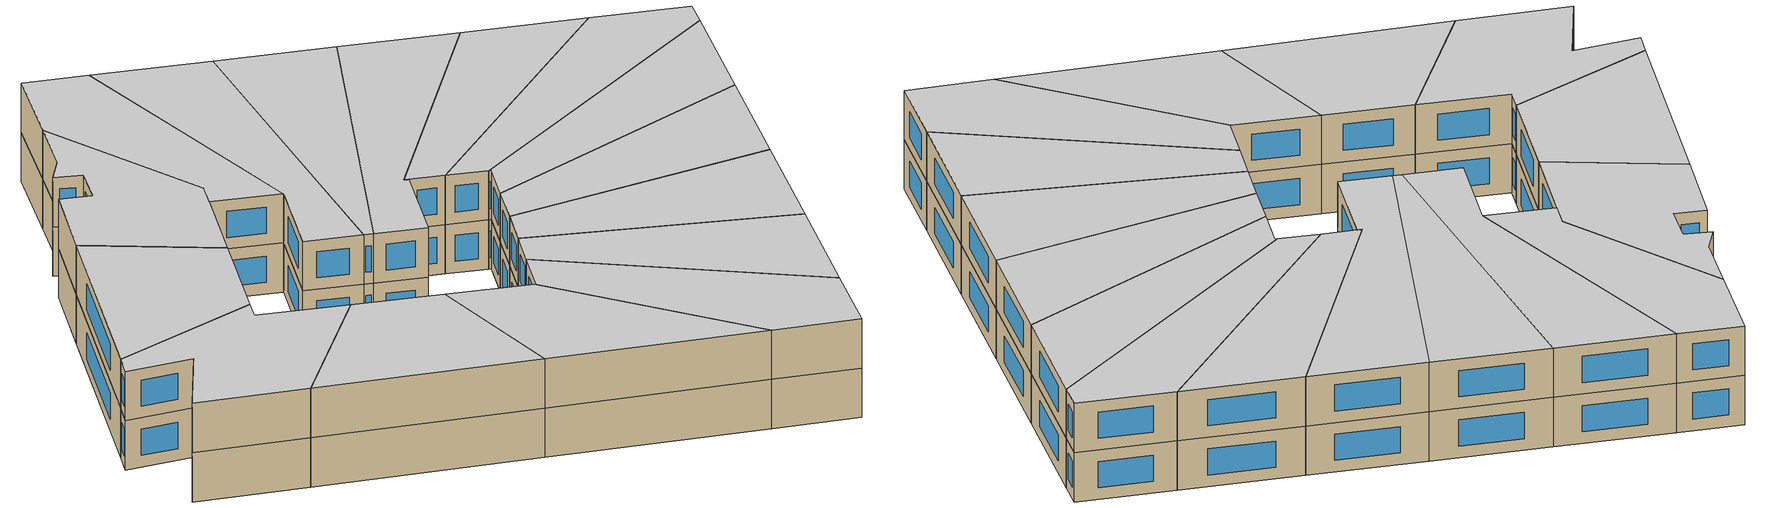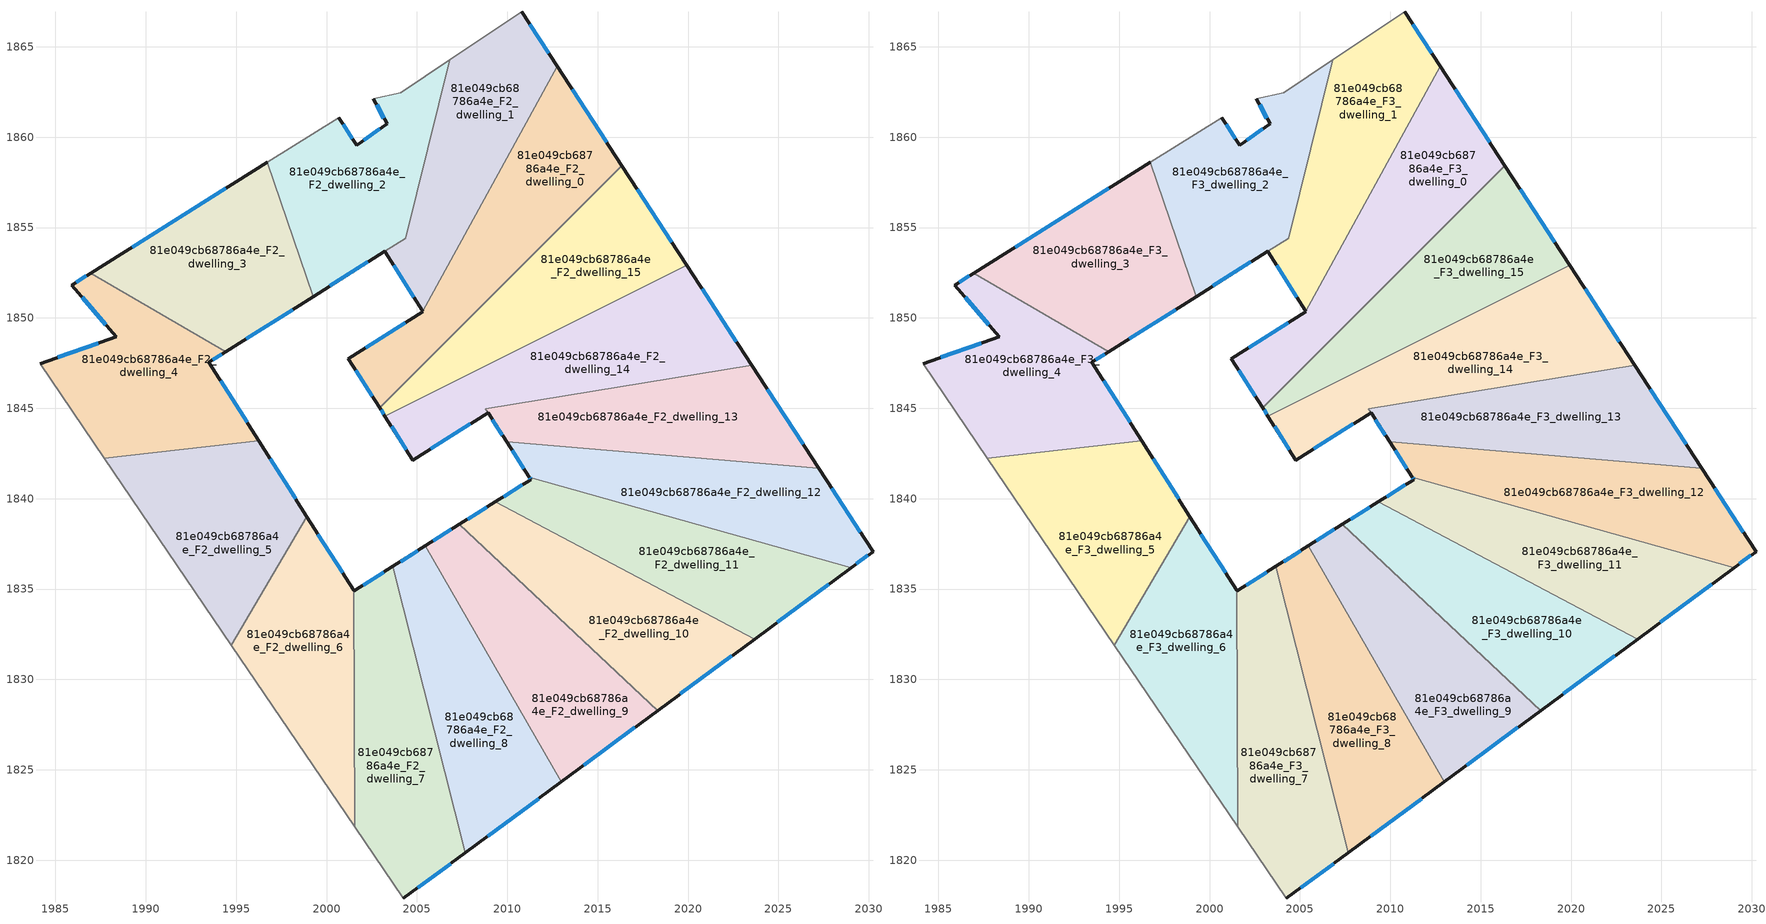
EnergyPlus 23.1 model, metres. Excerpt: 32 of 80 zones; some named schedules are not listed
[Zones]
81e049cb68786a4e_F2_dwelling_0
 floor to 81e049cb68786a4e_F1_dwelling_0 (EU_floor_Construction): 2012.76,1863.93 2016.34,1858.42 2002.95,1845.02 2001.21,1847.75 2005.32,1850.34 2005.33,1850.36 z6
 wall outside (EU_wall_Construction): 2016.34,1858.42 2012.76,1863.93 / 2005.33,1850.35 2005.32,1850.34 2001.21,1847.75 2002.95,1845.02 z6:9
 wall to 81e049cb68786a4e_F2_dwelling_1 (EU_wall_Construction): 2012.76,1863.93 2005.33,1850.36 z6:9
 wall to 81e049cb68786a4e_F2_dwelling_15 (EU_wall_Construction): 2002.95,1845.02 2016.34,1858.42 z6:9
 window (EU_Window_Construction): 2015.5,1859.71 2013.6,1862.64 / 2001.62,1847.11 2002.54,1845.66 / 2004.35,1849.73 2002.18,1848.36 z6.7:8.3
81e049cb68786a4e_F2_dwelling_1
 floor to 81e049cb68786a4e_F1_dwelling_1 (EU_floor_Construction): 2010.79,1866.95 2012.76,1863.93 2005.33,1850.36 2003.22,1853.68 2004.38,1854.42 2006.82,1864.27 z6
 wall outside (EU_wall_Construction): 2012.76,1863.93 2010.79,1866.95 / 2003.22,1853.68 2005.33,1850.36 z6:9
 wall adiabatic (EU_wall_Construction): 2010.79,1866.95 2006.82,1864.27 z6:9
 wall to 81e049cb68786a4e_F2_dwelling_2 (EU_wall_Construction): 2006.82,1864.27 2004.38,1854.42 2003.22,1853.68 z6:9
 window (EU_Window_Construction): 2012.29,1864.64 2011.25,1866.24 / 2003.71,1852.9 2004.83,1851.14 z6.7:8.3
81e049cb68786a4e_F2_dwelling_10
 floor to 81e049cb68786a4e_F1_dwelling_10 (EU_floor_Construction): 2023.69,1832.23 2018.32,1828.27 2007.35,1838.58 2009.34,1839.83 z6
 wall outside (EU_wall_Construction): 2009.34,1839.83 2007.35,1838.58 / 2018.32,1828.27 2023.69,1832.23 z6:9
 wall to 81e049cb68786a4e_F2_dwelling_11 (EU_wall_Construction): 2023.69,1832.23 2009.34,1839.83 z6:9
 wall to 81e049cb68786a4e_F2_dwelling_9 (EU_wall_Construction): 2007.35,1838.58 2018.32,1828.27 z6:9
 window (EU_Window_Construction): 2008.87,1839.53 2007.82,1838.87 / 2019.58,1829.2 2022.42,1831.3 z6.7:8.3
81e049cb68786a4e_F2_dwelling_11
 floor to 81e049cb68786a4e_F1_dwelling_11 (EU_floor_Construction): 2029.04,1836.18 2023.69,1832.23 2009.34,1839.83 2011.29,1841.06 2011.21,1841.18 z6
 wall outside (EU_wall_Construction): 2011.21,1841.18 2011.29,1841.06 2009.34,1839.83 / 2023.69,1832.23 2029.04,1836.18 z6:9
 wall to 81e049cb68786a4e_F2_dwelling_12 (EU_wall_Construction): 2029.04,1836.18 2011.21,1841.18 z6:9
 window (EU_Window_Construction): 2010.83,1840.77 2009.79,1840.12 / 2011.23,1841.15 2011.27,1841.09 / 2024.94,1833.16 2027.78,1835.25 z6.7:8.3
81e049cb68786a4e_F2_dwelling_12
 floor to 81e049cb68786a4e_F1_dwelling_12 (EU_floor_Construction): 2027.23,1841.67 2030.23,1837.07 2029.04,1836.18 2011.21,1841.18 2009.97,1843.14 z6
 wall outside (EU_wall_Construction): 2009.97,1843.14 2011.21,1841.18 / 2029.04,1836.18 2030.23,1837.07 2027.23,1841.67 z6:9
 wall to 81e049cb68786a4e_F2_dwelling_13 (EU_wall_Construction): 2027.23,1841.67 2009.97,1843.14 z6:9
 window (EU_Window_Construction): 2010.26,1842.68 2010.92,1841.64 / 2029.53,1838.15 2027.94,1840.59 / 2029.32,1836.39 2029.95,1836.86 z6.7:8.3
81e049cb68786a4e_F2_dwelling_13
 floor to 81e049cb68786a4e_F1_dwelling_13 (EU_floor_Construction): 2023.52,1847.39 2027.23,1841.67 2009.97,1843.14 2008.79,1844.98 z6
 wall outside (EU_wall_Construction): 2027.23,1841.67 2023.52,1847.39 / 2008.94,1844.75 2009.97,1843.14 z6:9
 wall to 81e049cb68786a4e_F2_dwelling_14 (EU_wall_Construction): 2008.79,1844.98 2008.94,1844.75 / 2023.52,1847.39 2008.8,1844.98 z6:9
 window (EU_Window_Construction): 2026.36,1843.01 2024.39,1846.04 / 2009.18,1844.37 2009.73,1843.52 z6.7:8.3
81e049cb68786a4e_F2_dwelling_14
 floor to 81e049cb68786a4e_F1_dwelling_14 (EU_floor_Construction): 2019.93,1852.9 2023.52,1847.39 2008.79,1844.98 2008.94,1844.75 2004.78,1842.13 2003.23,1844.57 z6
 wall outside (EU_wall_Construction): 2023.52,1847.39 2019.93,1852.9 / 2003.23,1844.57 2004.78,1842.13 2008.94,1844.75 z6:9
 wall to 81e049cb68786a4e_F2_dwelling_15 (EU_wall_Construction): 2019.93,1852.9 2003.23,1844.57 z6:9
 window (EU_Window_Construction): 2022.67,1848.68 2020.77,1851.61 / 2005.76,1842.75 2007.96,1844.14 / 2003.6,1844 2004.42,1842.71 z6.7:8.3
81e049cb68786a4e_F2_dwelling_15
 floor to 81e049cb68786a4e_F1_dwelling_15 (EU_floor_Construction): 2016.34,1858.42 2019.93,1852.9 2003.23,1844.57 2002.95,1845.02 z6
 wall outside (EU_wall_Construction): 2002.95,1845.02 2003.23,1844.57 / 2019.93,1852.9 2016.34,1858.42 z6:9
 window (EU_Window_Construction): 2003.01,1844.91 2003.17,1844.67 / 2019.09,1854.2 2017.18,1857.12 z6.7:8.3
81e049cb68786a4e_F2_dwelling_2
 floor to 81e049cb68786a4e_F1_dwelling_2 (EU_floor_Construction): 2006.82,1864.27 2004.38,1854.42 1999.26,1851.18 1996.72,1858.6 2000.69,1861.08 2001.66,1859.56 2003.35,1860.73 2002.59,1862.11 2004.12,1862.44 z6
 wall outside (EU_wall_Construction): 2002.59,1862.11 2003.35,1860.73 2001.66,1859.56 2000.69,1861.08 / 1999.26,1851.18 2003.22,1853.68 z6:9
 wall to 81e049cb68786a4e_F2_dwelling_3 (EU_wall_Construction): 1996.72,1858.6 1999.26,1851.18 z6:9
 wall adiabatic (EU_wall_Construction): 2000.69,1861.08 1996.72,1858.6 / 2006.82,1864.27 2004.12,1862.44 2002.59,1862.11 z6:9
 window (EU_Window_Construction): 2001.43,1859.92 2000.91,1860.72 / 2002.95,1860.45 2002.06,1859.83 / 2002.77,1861.79 2003.17,1861.05 / 2000.19,1851.77 2002.29,1853.09 z6.7:8.3
81e049cb68786a4e_F2_dwelling_3
 floor to 81e049cb68786a4e_F1_dwelling_3 (EU_floor_Construction): 1996.72,1858.6 1999.26,1851.18 1994.42,1848.12 1986.96,1852.48 z6
 wall outside (EU_wall_Construction): 1994.42,1848.12 1999.26,1851.18 / 1996.72,1858.6 1986.96,1852.48 z6:9
 wall to 81e049cb68786a4e_F2_dwelling_4 (EU_wall_Construction): 1986.96,1852.48 1994.42,1848.12 z6:9
 window (EU_Window_Construction): 1995.55,1848.84 1998.12,1850.46 / 1994.43,1857.16 1989.25,1853.92 z6.7:8.3
81e049cb68786a4e_F2_dwelling_4
 floor to 81e049cb68786a4e_F1_dwelling_4 (EU_floor_Construction): 1994.42,1848.12 1993.49,1847.54 1996.25,1843.2 1987.71,1842.22 1984.15,1847.46 1988.35,1848.96 1985.9,1851.82 1986.96,1852.48 z6
 wall outside (EU_wall_Construction): 1996.25,1843.2 1993.49,1847.54 1994.42,1848.12 / 1986.96,1852.48 1985.9,1851.82 1988.35,1848.96 1984.15,1847.46 z6:9
 wall to 81e049cb68786a4e_F2_dwelling_5 (EU_wall_Construction): 1987.71,1842.22 1996.25,1843.2 z6:9
 wall adiabatic (EU_wall_Construction): 1984.15,1847.46 1987.71,1842.22 z6:9
 window (EU_Window_Construction): 1993.71,1847.68 1994.2,1847.99 / 1995.6,1844.22 1994.14,1846.52 / 1987.36,1848.6 1985.13,1847.81 / 1986.47,1851.15 1987.78,1849.63 / 1986.71,1852.33 1986.15,1851.97 z6.7:8.3
81e049cb68786a4e_F2_dwelling_5
 floor to 81e049cb68786a4e_F1_dwelling_5 (EU_floor_Construction): 1996.25,1843.2 1998.92,1839 1994.74,1831.88 1987.71,1842.22 z6
 wall outside (EU_wall_Construction): 1998.92,1839 1996.25,1843.2 z6:9
 wall to 81e049cb68786a4e_F2_dwelling_6 (EU_wall_Construction): 1994.74,1831.88 1998.92,1839 z6:9
 wall adiabatic (EU_wall_Construction): 1987.71,1842.22 1994.74,1831.88 z6:9
 window (EU_Window_Construction): 1998.29,1839.98 1996.87,1842.21 z6.7:8.3
81e049cb68786a4e_F2_dwelling_6
 floor to 81e049cb68786a4e_F1_dwelling_6 (EU_floor_Construction): 1998.92,1839 2001.5,1834.94 2001.55,1821.86 1994.74,1831.88 z6
 wall outside (EU_wall_Construction): 2001.5,1834.94 1998.92,1839 z6:9
 wall to 81e049cb68786a4e_F2_dwelling_7 (EU_wall_Construction): 2001.55,1821.86 2001.5,1834.94 z6:9
 wall adiabatic (EU_wall_Construction): 1994.74,1831.88 2001.55,1821.86 z6:9
 window (EU_Window_Construction): 2000.89,1835.89 1999.52,1838.04 z6.7:8.3
81e049cb68786a4e_F2_dwelling_7
 floor to 81e049cb68786a4e_F1_dwelling_7 (EU_floor_Construction): 2003.67,1836.25 2007.66,1820.4 2004.25,1817.88 2001.55,1821.86 2001.5,1834.94 2001.52,1834.9 z6
 wall outside (EU_wall_Construction): 2003.67,1836.25 2001.52,1834.9 2001.5,1834.94 / 2004.25,1817.88 2007.66,1820.4 z6:9
 wall to 81e049cb68786a4e_F2_dwelling_8 (EU_wall_Construction): 2007.66,1820.4 2003.67,1836.25 z6:9
 wall adiabatic (EU_wall_Construction): 2001.55,1821.86 2004.25,1817.88 z6:9
 window (EU_Window_Construction): 2003.16,1835.93 2002.03,1835.21 / 2005.05,1818.47 2006.86,1819.81 z6.7:8.3
81e049cb68786a4e_F2_dwelling_8
 floor to 81e049cb68786a4e_F1_dwelling_8 (EU_floor_Construction): 2005.47,1837.38 2012.97,1824.32 2007.66,1820.4 2003.67,1836.25 z6
 wall outside (EU_wall_Construction): 2005.47,1837.38 2003.67,1836.25 / 2007.66,1820.4 2012.97,1824.32 z6:9
 wall to 81e049cb68786a4e_F2_dwelling_9 (EU_wall_Construction): 2012.97,1824.32 2005.47,1837.38 z6:9
 window (EU_Window_Construction): 2005.04,1837.12 2004.09,1836.52 / 2008.91,1821.32 2011.73,1823.4 z6.7:8.3
81e049cb68786a4e_F2_dwelling_9
 floor to 81e049cb68786a4e_F1_dwelling_9 (EU_floor_Construction): 2018.32,1828.27 2012.97,1824.32 2005.47,1837.38 2007.35,1838.58 z6
 wall outside (EU_wall_Construction): 2007.35,1838.58 2005.47,1837.38 / 2012.97,1824.32 2018.32,1828.27 z6:9
 window (EU_Window_Construction): 2006.91,1838.3 2005.91,1837.66 / 2014.23,1825.25 2017.06,1827.34 z6.7:8.3
81e049cb68786a4e_F3_dwelling_0
 floor to 81e049cb68786a4e_F2_dwelling_0 (EU_floor_Construction): 2012.76,1863.93 2016.34,1858.42 2002.95,1845.02 2001.21,1847.75 2005.32,1850.34 2005.33,1850.36 z9
 wall outside (EU_wall_Construction): 2016.34,1858.42 2012.76,1863.93 / 2005.33,1850.35 2005.32,1850.34 2001.21,1847.75 2002.95,1845.02 z9:12
 wall to 81e049cb68786a4e_F3_dwelling_1 (EU_wall_Construction): 2012.76,1863.93 2005.33,1850.36 z9:12
 wall to 81e049cb68786a4e_F3_dwelling_15 (EU_wall_Construction): 2002.95,1845.02 2016.34,1858.42 z9:12
 window (EU_Window_Construction): 2015.5,1859.71 2013.6,1862.64 / 2001.62,1847.11 2002.54,1845.66 / 2004.35,1849.73 2002.18,1848.36 z9.7:11.3
 ceiling to 81e049cb68786a4e_F4_dwelling_0 (EU_floor_Construction): 2005.33,1850.36 2005.32,1850.34 2001.21,1847.75 2002.95,1845.02 2016.34,1858.42 2012.76,1863.93 z12
81e049cb68786a4e_F3_dwelling_1
 floor to 81e049cb68786a4e_F2_dwelling_1 (EU_floor_Construction): 2010.79,1866.95 2012.76,1863.93 2005.33,1850.36 2003.22,1853.68 2004.38,1854.42 2006.82,1864.27 z9
 wall outside (EU_wall_Construction): 2012.76,1863.93 2010.79,1866.95 / 2003.22,1853.68 2005.33,1850.36 z9:12
 wall adiabatic (EU_wall_Construction): 2010.79,1866.95 2006.82,1864.27 z9:12
 wall to 81e049cb68786a4e_F3_dwelling_2 (EU_wall_Construction): 2006.82,1864.27 2004.38,1854.42 2003.22,1853.68 z9:12
 window (EU_Window_Construction): 2012.29,1864.64 2011.25,1866.24 / 2003.71,1852.9 2004.83,1851.14 z9.7:11.3
 ceiling to 81e049cb68786a4e_F4_dwelling_1 (EU_floor_Construction): 2005.33,1850.36 2012.76,1863.93 2010.79,1866.95 2006.82,1864.27 2004.38,1854.42 2003.22,1853.68 z12
81e049cb68786a4e_F3_dwelling_10
 floor to 81e049cb68786a4e_F2_dwelling_10 (EU_floor_Construction): 2023.69,1832.23 2018.32,1828.27 2007.35,1838.58 2009.34,1839.83 z9
 wall outside (EU_wall_Construction): 2009.34,1839.83 2007.35,1838.58 / 2018.32,1828.27 2023.69,1832.23 z9:12
 wall to 81e049cb68786a4e_F3_dwelling_11 (EU_wall_Construction): 2023.69,1832.23 2009.34,1839.83 z9:12
 wall to 81e049cb68786a4e_F3_dwelling_9 (EU_wall_Construction): 2007.35,1838.58 2018.32,1828.27 z9:12
 window (EU_Window_Construction): 2008.87,1839.53 2007.82,1838.87 / 2019.58,1829.2 2022.42,1831.3 z9.7:11.3
 ceiling to 81e049cb68786a4e_F4_dwelling_10 (EU_floor_Construction): 2023.69,1832.23 2009.34,1839.83 2007.35,1838.58 2018.32,1828.27 z12
81e049cb68786a4e_F3_dwelling_11
 floor to 81e049cb68786a4e_F2_dwelling_11 (EU_floor_Construction): 2029.04,1836.18 2023.69,1832.23 2009.34,1839.83 2011.29,1841.06 2011.21,1841.18 z9
 wall outside (EU_wall_Construction): 2011.21,1841.18 2011.29,1841.06 2009.34,1839.83 / 2023.69,1832.23 2029.04,1836.18 z9:12
 wall to 81e049cb68786a4e_F3_dwelling_12 (EU_wall_Construction): 2029.04,1836.18 2011.21,1841.18 z9:12
 window (EU_Window_Construction): 2010.83,1840.77 2009.79,1840.12 / 2011.23,1841.15 2011.27,1841.09 / 2024.94,1833.16 2027.78,1835.25 z9.7:11.3
 ceiling to 81e049cb68786a4e_F4_dwelling_11 (EU_floor_Construction): 2029.04,1836.18 2011.21,1841.18 2011.29,1841.06 2009.34,1839.83 2023.69,1832.23 z12
81e049cb68786a4e_F3_dwelling_12
 floor to 81e049cb68786a4e_F2_dwelling_12 (EU_floor_Construction): 2027.23,1841.67 2030.23,1837.07 2029.04,1836.18 2011.21,1841.18 2009.97,1843.14 z9
 wall outside (EU_wall_Construction): 2009.97,1843.14 2011.21,1841.18 / 2029.04,1836.18 2030.23,1837.07 2027.23,1841.67 z9:12
 wall to 81e049cb68786a4e_F3_dwelling_13 (EU_wall_Construction): 2027.23,1841.67 2009.97,1843.14 z9:12
 window (EU_Window_Construction): 2010.26,1842.68 2010.92,1841.64 / 2029.53,1838.15 2027.94,1840.59 / 2029.32,1836.39 2029.95,1836.86 z9.7:11.3
 ceiling to 81e049cb68786a4e_F4_dwelling_12 (EU_floor_Construction): 2030.23,1837.07 2027.23,1841.67 2009.97,1843.14 2011.21,1841.18 2029.04,1836.18 z12
81e049cb68786a4e_F3_dwelling_13
 floor to 81e049cb68786a4e_F2_dwelling_13 (EU_floor_Construction): 2023.52,1847.39 2027.23,1841.67 2009.97,1843.14 2008.79,1844.98 z9
 wall outside (EU_wall_Construction): 2027.23,1841.67 2023.52,1847.39 / 2008.94,1844.75 2009.97,1843.14 z9:12
 wall to 81e049cb68786a4e_F3_dwelling_14 (EU_wall_Construction): 2008.79,1844.98 2008.94,1844.75 / 2023.52,1847.39 2008.8,1844.98 z9:12
 window (EU_Window_Construction): 2026.36,1843.01 2024.39,1846.04 / 2009.18,1844.37 2009.73,1843.52 z9.7:11.3
 ceiling to 81e049cb68786a4e_F4_dwelling_13 (EU_floor_Construction): 2027.23,1841.67 2023.52,1847.39 2008.79,1844.98 2009.97,1843.14 z12
81e049cb68786a4e_F3_dwelling_14
 floor to 81e049cb68786a4e_F2_dwelling_14 (EU_floor_Construction): 2019.93,1852.9 2023.52,1847.39 2008.79,1844.98 2008.94,1844.75 2004.78,1842.13 2003.23,1844.57 z9
 wall outside (EU_wall_Construction): 2023.52,1847.39 2019.93,1852.9 / 2003.23,1844.57 2004.78,1842.13 2008.94,1844.75 z9:12
 wall to 81e049cb68786a4e_F3_dwelling_15 (EU_wall_Construction): 2019.93,1852.9 2003.23,1844.57 z9:12
 window (EU_Window_Construction): 2022.67,1848.68 2020.77,1851.61 / 2005.76,1842.75 2007.96,1844.14 / 2003.6,1844 2004.42,1842.71 z9.7:11.3
 ceiling to 81e049cb68786a4e_F4_dwelling_14 (EU_floor_Construction): 2023.52,1847.39 2019.93,1852.9 2003.23,1844.57 2004.78,1842.13 2008.94,1844.75 2008.79,1844.98 z12
81e049cb68786a4e_F3_dwelling_15
 floor to 81e049cb68786a4e_F2_dwelling_15 (EU_floor_Construction): 2016.34,1858.42 2019.93,1852.9 2003.23,1844.57 2002.95,1845.02 z9
 wall outside (EU_wall_Construction): 2002.95,1845.02 2003.23,1844.57 / 2019.93,1852.9 2016.34,1858.42 z9:12
 window (EU_Window_Construction): 2003.01,1844.91 2003.17,1844.67 / 2019.09,1854.2 2017.18,1857.12 z9.7:11.3
 ceiling to 81e049cb68786a4e_F4_dwelling_15 (EU_floor_Construction): 2019.93,1852.9 2016.34,1858.42 2002.95,1845.02 2003.23,1844.57 z12
81e049cb68786a4e_F3_dwelling_2
 floor to 81e049cb68786a4e_F2_dwelling_2 (EU_floor_Construction): 2006.82,1864.27 2004.38,1854.42 1999.26,1851.18 1996.72,1858.6 2000.69,1861.08 2001.66,1859.56 2003.35,1860.73 2002.59,1862.11 2004.12,1862.44 z9
 wall outside (EU_wall_Construction): 2002.59,1862.11 2003.35,1860.73 2001.66,1859.56 2000.69,1861.08 / 1999.26,1851.18 2003.22,1853.68 z9:12
 wall to 81e049cb68786a4e_F3_dwelling_3 (EU_wall_Construction): 1996.72,1858.6 1999.26,1851.18 z9:12
 wall adiabatic (EU_wall_Construction): 2000.69,1861.08 1996.72,1858.6 / 2006.82,1864.27 2004.12,1862.44 2002.59,1862.11 z9:12
 window (EU_Window_Construction): 2001.43,1859.92 2000.91,1860.72 / 2002.95,1860.45 2002.06,1859.83 / 2002.77,1861.79 2003.17,1861.05 / 2000.19,1851.77 2002.29,1853.09 z9.7:11.3
 ceiling to 81e049cb68786a4e_F4_dwelling_2 (EU_floor_Construction): 2004.38,1854.42 2006.82,1864.27 2004.12,1862.44 2002.59,1862.11 2003.35,1860.73 2001.66,1859.56 2000.69,1861.08 1996.72,1858.6 1999.26,1851.18 z12
81e049cb68786a4e_F3_dwelling_3
 floor to 81e049cb68786a4e_F2_dwelling_3 (EU_floor_Construction): 1996.72,1858.6 1999.26,1851.18 1994.42,1848.12 1986.96,1852.48 z9
 wall outside (EU_wall_Construction): 1994.42,1848.12 1999.26,1851.18 / 1996.72,1858.6 1986.96,1852.48 z9:12
 wall to 81e049cb68786a4e_F3_dwelling_4 (EU_wall_Construction): 1986.96,1852.48 1994.42,1848.12 z9:12
 window (EU_Window_Construction): 1995.55,1848.84 1998.12,1850.46 / 1994.43,1857.16 1989.25,1853.92 z9.7:11.3
 ceiling to 81e049cb68786a4e_F4_dwelling_3 (EU_floor_Construction): 1999.26,1851.18 1996.72,1858.6 1986.96,1852.48 1994.42,1848.12 z12
81e049cb68786a4e_F3_dwelling_4
 floor to 81e049cb68786a4e_F2_dwelling_4 (EU_floor_Construction): 1994.42,1848.12 1993.49,1847.54 1996.25,1843.2 1987.71,1842.22 1984.15,1847.46 1988.35,1848.96 1985.9,1851.82 1986.96,1852.48 z9
 wall outside (EU_wall_Construction): 1996.25,1843.2 1993.49,1847.54 1994.42,1848.12 / 1986.96,1852.48 1985.9,1851.82 1988.35,1848.96 1984.15,1847.46 z9:12
 wall to 81e049cb68786a4e_F3_dwelling_5 (EU_wall_Construction): 1987.71,1842.22 1996.25,1843.2 z9:12
 wall adiabatic (EU_wall_Construction): 1984.15,1847.46 1987.71,1842.22 z9:12
 window (EU_Window_Construction): 1993.71,1847.68 1994.2,1847.99 / 1995.6,1844.22 1994.14,1846.52 / 1987.36,1848.6 1985.13,1847.81 / 1986.47,1851.15 1987.78,1849.63 / 1986.71,1852.33 1986.15,1851.97 z9.7:11.3
 ceiling to 81e049cb68786a4e_F4_dwelling_4 (EU_floor_Construction): 1996.25,1843.2 1993.49,1847.54 1994.42,1848.12 1986.96,1852.48 1985.9,1851.82 1988.35,1848.96 1984.15,1847.46 1987.71,1842.22 z12
81e049cb68786a4e_F3_dwelling_5
 floor to 81e049cb68786a4e_F2_dwelling_5 (EU_floor_Construction): 1996.25,1843.2 1998.92,1839 1994.74,1831.88 1987.71,1842.22 z9
 wall outside (EU_wall_Construction): 1998.92,1839 1996.25,1843.2 z9:12
 wall to 81e049cb68786a4e_F3_dwelling_6 (EU_wall_Construction): 1994.74,1831.88 1998.92,1839 z9:12
 wall adiabatic (EU_wall_Construction): 1987.71,1842.22 1994.74,1831.88 z9:12
 window (EU_Window_Construction): 1998.29,1839.98 1996.87,1842.21 z9.7:11.3
 ceiling to 81e049cb68786a4e_F4_dwelling_5 (EU_floor_Construction): 1994.74,1831.88 1998.92,1839 1996.25,1843.2 1987.71,1842.22 z12
81e049cb68786a4e_F3_dwelling_6
 floor to 81e049cb68786a4e_F2_dwelling_6 (EU_floor_Construction): 1998.92,1839 2001.5,1834.94 2001.55,1821.86 1994.74,1831.88 z9
 wall outside (EU_wall_Construction): 2001.5,1834.94 1998.92,1839 z9:12
 wall to 81e049cb68786a4e_F3_dwelling_7 (EU_wall_Construction): 2001.55,1821.86 2001.5,1834.94 z9:12
 wall adiabatic (EU_wall_Construction): 1994.74,1831.88 2001.55,1821.86 z9:12
 window (EU_Window_Construction): 2000.89,1835.89 1999.52,1838.04 z9.7:11.3
 ceiling to 81e049cb68786a4e_F4_dwelling_6 (EU_floor_Construction): 2001.55,1821.86 2001.5,1834.94 1998.92,1839 1994.74,1831.88 z12
81e049cb68786a4e_F3_dwelling_7
 floor to 81e049cb68786a4e_F2_dwelling_7 (EU_floor_Construction): 2003.67,1836.25 2007.66,1820.4 2004.25,1817.88 2001.55,1821.86 2001.5,1834.94 2001.52,1834.9 z9
 wall outside (EU_wall_Construction): 2003.67,1836.25 2001.52,1834.9 2001.5,1834.94 / 2004.25,1817.88 2007.66,1820.4 z9:12
 wall to 81e049cb68786a4e_F3_dwelling_8 (EU_wall_Construction): 2007.66,1820.4 2003.67,1836.25 z9:12
 wall adiabatic (EU_wall_Construction): 2001.55,1821.86 2004.25,1817.88 z9:12
 window (EU_Window_Construction): 2003.16,1835.93 2002.03,1835.21 / 2005.05,1818.47 2006.86,1819.81 z9.7:11.3
 ceiling to 81e049cb68786a4e_F4_dwelling_7 (EU_floor_Construction): 2007.66,1820.4 2003.67,1836.25 2001.52,1834.9 2001.5,1834.94 2001.55,1821.86 2004.25,1817.88 z12
81e049cb68786a4e_F3_dwelling_8
 floor to 81e049cb68786a4e_F2_dwelling_8 (EU_floor_Construction): 2005.47,1837.38 2012.97,1824.32 2007.66,1820.4 2003.67,1836.25 z9
 wall outside (EU_wall_Construction): 2005.47,1837.38 2003.67,1836.25 / 2007.66,1820.4 2012.97,1824.32 z9:12
 wall to 81e049cb68786a4e_F3_dwelling_9 (EU_wall_Construction): 2012.97,1824.32 2005.47,1837.38 z9:12
 window (EU_Window_Construction): 2005.04,1837.12 2004.09,1836.52 / 2008.91,1821.32 2011.73,1823.4 z9.7:11.3
 ceiling to 81e049cb68786a4e_F4_dwelling_8 (EU_floor_Construction): 2012.97,1824.32 2005.47,1837.38 2003.67,1836.25 2007.66,1820.4 z12
81e049cb68786a4e_F3_dwelling_9
 floor to 81e049cb68786a4e_F2_dwelling_9 (EU_floor_Construction): 2018.32,1828.27 2012.97,1824.32 2005.47,1837.38 2007.35,1838.58 z9
 wall outside (EU_wall_Construction): 2007.35,1838.58 2005.47,1837.38 / 2012.97,1824.32 2018.32,1828.27 z9:12
 window (EU_Window_Construction): 2006.91,1838.3 2005.91,1837.66 / 2014.23,1825.25 2017.06,1827.34 z9.7:11.3
 ceiling to 81e049cb68786a4e_F4_dwelling_9 (EU_floor_Construction): 2018.32,1828.27 2007.35,1838.58 2005.47,1837.38 2012.97,1824.32 z12
[Building]
EU S2 Campaign: North Axis=0; Terrain=City; Solar Distribution=FullExterior
[Site:Location]
Budapest.Ferenc.Liszt.Intl.AP: Latitude=47.437; Longitude=19.256; Time Zone=1; Elevation=185
[SizingPeriod:WeatherFileDays]
AnnualSizingPeriod: Begin Month=1; Begin Day of Month=1; End Month=12; End Day of Month=31; Day of Week for Start Day=Monday; Use Weather File Daylight Saving Period=No; Use Weather File Rain and Snow Indicators=No
[MATERIAL]
EU_InternalMass_Material: Roughness=MediumRough; Thickness=0.1; Conductivity=1; Density=1800; Specific Heat=900; Thermal Absorptance=0.9; Solar Absorptance=0.7; Visible Absorptance=0.7
[MATERIAL:NOMASS] Roughness=MediumRough; Thermal Absorptance=0.9; Solar Absorptance=0.7; Visible Absorptance=0.7
Name | Thermal Resistance
EU_wall_NoMass | 0.832559
EU_floor_NoMass | 0.872794
[WINDOWMATERIAL:SIMPLEGLAZINGSYSTEM]
EU_Window_SimpleGlazing: UFactor=2.79869; Solar Heat Gain Coefficient=0.75; Visible Transmittance=0.75
[CONSTRUCTION]
EU_wall_Construction: EU_wall_NoMass
EU_floor_Construction: EU_floor_NoMass
EU_Window_Construction: EU_Window_SimpleGlazing
EU_InternalMass_Construction: EU_InternalMass_Material
[ZONE] Type=1; Multiplier=1; Ceiling Height=autocalculate; Floor Area=autocalculate; Part of Total Floor Area=Yes
Name | Volume
81e049cb68786a4e_F2_dwelling_0; 81e049cb68786a4e_F3_dwelling_0 | 217.371
81e049cb68786a4e_F2_dwelling_1; 81e049cb68786a4e_F3_dwelling_1 | 187.406
81e049cb68786a4e_F2_dwelling_10; 81e049cb68786a4e_F3_dwelling_10 | 197.729
81e049cb68786a4e_F2_dwelling_11; 81e049cb68786a4e_F3_dwelling_11 | 195.764
81e049cb68786a4e_F2_dwelling_12; 81e049cb68786a4e_F3_dwelling_12 | 193.326
81e049cb68786a4e_F2_dwelling_13; 81e049cb68786a4e_F3_dwelling_13 | 184.886
81e049cb68786a4e_F2_dwelling_14; 81e049cb68786a4e_F3_dwelling_14 | 217.188
81e049cb68786a4e_F2_dwelling_15; 81e049cb68786a4e_F3_dwelling_15 | 197.737
81e049cb68786a4e_F2_dwelling_2; 81e049cb68786a4e_F3_dwelling_2 | 188.525
81e049cb68786a4e_F2_dwelling_3; 81e049cb68786a4e_F3_dwelling_3 | 197.783
81e049cb68786a4e_F2_dwelling_4; 81e049cb68786a4e_F3_dwelling_4 | 197.755
81e049cb68786a4e_F2_dwelling_5; 81e049cb68786a4e_F3_dwelling_5 | 197.771
81e049cb68786a4e_F2_dwelling_6; 81e049cb68786a4e_F3_dwelling_6 | 185.795
81e049cb68786a4e_F2_dwelling_7; 81e049cb68786a4e_F3_dwelling_7 | 209.785
81e049cb68786a4e_F2_dwelling_8; 81e049cb68786a4e_F3_dwelling_8 | 197.774
81e049cb68786a4e_F2_dwelling_9; 81e049cb68786a4e_F3_dwelling_9 | 197.805
[INTERNALMASS] Construction=EU_InternalMass_Construction
Name | Zone or ZoneList | Surface Area
81e049cb68786a4e_F2_dwelling_0_EU_InternalMass | 81e049cb68786a4e_F2_dwelling_0 | 72.4567
81e049cb68786a4e_F2_dwelling_1_EU_InternalMass | 81e049cb68786a4e_F2_dwelling_1 | 62.4696
81e049cb68786a4e_F2_dwelling_2_EU_InternalMass | 81e049cb68786a4e_F2_dwelling_2 | 62.8534
81e049cb68786a4e_F2_dwelling_3_EU_InternalMass | 81e049cb68786a4e_F2_dwelling_3 | 65.9275
81e049cb68786a4e_F2_dwelling_4_EU_InternalMass | 81e049cb68786a4e_F2_dwelling_4 | 65.9185
81e049cb68786a4e_F2_dwelling_5_EU_InternalMass | 81e049cb68786a4e_F2_dwelling_5 | 65.9235
81e049cb68786a4e_F2_dwelling_6_EU_InternalMass | 81e049cb68786a4e_F2_dwelling_6 | 61.9281
81e049cb68786a4e_F2_dwelling_7_EU_InternalMass | 81e049cb68786a4e_F2_dwelling_7 | 69.9294
81e049cb68786a4e_F2_dwelling_8_EU_InternalMass | 81e049cb68786a4e_F2_dwelling_8 | 65.925
81e049cb68786a4e_F2_dwelling_9_EU_InternalMass | 81e049cb68786a4e_F2_dwelling_9 | 65.9348
81e049cb68786a4e_F2_dwelling_10_EU_InternalMass | 81e049cb68786a4e_F2_dwelling_10 | 65.9097
81e049cb68786a4e_F2_dwelling_11_EU_InternalMass | 81e049cb68786a4e_F2_dwelling_11 | 65.2544
81e049cb68786a4e_F2_dwelling_12_EU_InternalMass | 81e049cb68786a4e_F2_dwelling_12 | 64.4423
81e049cb68786a4e_F2_dwelling_13_EU_InternalMass | 81e049cb68786a4e_F2_dwelling_13 | 61.6281
81e049cb68786a4e_F2_dwelling_14_EU_InternalMass | 81e049cb68786a4e_F2_dwelling_14 | 72.3978
81e049cb68786a4e_F2_dwelling_15_EU_InternalMass | 81e049cb68786a4e_F2_dwelling_15 | 65.9123
81e049cb68786a4e_F3_dwelling_0_EU_InternalMass | 81e049cb68786a4e_F3_dwelling_0 | 72.4567
81e049cb68786a4e_F3_dwelling_1_EU_InternalMass | 81e049cb68786a4e_F3_dwelling_1 | 62.4696
81e049cb68786a4e_F3_dwelling_2_EU_InternalMass | 81e049cb68786a4e_F3_dwelling_2 | 62.8534
81e049cb68786a4e_F3_dwelling_3_EU_InternalMass | 81e049cb68786a4e_F3_dwelling_3 | 65.9275
81e049cb68786a4e_F3_dwelling_4_EU_InternalMass | 81e049cb68786a4e_F3_dwelling_4 | 65.9185
81e049cb68786a4e_F3_dwelling_5_EU_InternalMass | 81e049cb68786a4e_F3_dwelling_5 | 65.9235
81e049cb68786a4e_F3_dwelling_6_EU_InternalMass | 81e049cb68786a4e_F3_dwelling_6 | 61.9281
81e049cb68786a4e_F3_dwelling_7_EU_InternalMass | 81e049cb68786a4e_F3_dwelling_7 | 69.9294
81e049cb68786a4e_F3_dwelling_8_EU_InternalMass | 81e049cb68786a4e_F3_dwelling_8 | 65.925
81e049cb68786a4e_F3_dwelling_9_EU_InternalMass | 81e049cb68786a4e_F3_dwelling_9 | 65.9348
81e049cb68786a4e_F3_dwelling_10_EU_InternalMass | 81e049cb68786a4e_F3_dwelling_10 | 65.9097
81e049cb68786a4e_F3_dwelling_11_EU_InternalMass | 81e049cb68786a4e_F3_dwelling_11 | 65.2544
81e049cb68786a4e_F3_dwelling_12_EU_InternalMass | 81e049cb68786a4e_F3_dwelling_12 | 64.4423
81e049cb68786a4e_F3_dwelling_13_EU_InternalMass | 81e049cb68786a4e_F3_dwelling_13 | 61.6281
81e049cb68786a4e_F3_dwelling_14_EU_InternalMass | 81e049cb68786a4e_F3_dwelling_14 | 72.3978
81e049cb68786a4e_F3_dwelling_15_EU_InternalMass | 81e049cb68786a4e_F3_dwelling_15 | 65.9123
[OTHEREQUIPMENT] Fuel Type=Electricity; Design Level Calculation Method=Watts/Area; Power per Zone Floor Area=1; Fraction Latent=0; Fraction Radiant=0; Fraction Lost=0; Carbon Dioxide Generation Rate=0; EndUse Subcategory=EU_Step8_InternalGains
Name | Zone or ZoneList or Space or SpaceList | Schedule
EU_Step8_InternalGain_81e049cb68786a4e_F2_dwelling_0_f000 | 81e049cb68786a4e_F2_dwelling_0 | EU_Step8_GainSchedule_81e049cb68786a4e_F2_dwelling_0_f000
EU_Step8_InternalGain_81e049cb68786a4e_F2_dwelling_1_f000 | 81e049cb68786a4e_F2_dwelling_1 | EU_Step8_GainSchedule_81e049cb68786a4e_F2_dwelling_1_f000
EU_Step8_InternalGain_81e049cb68786a4e_F2_dwelling_2_f000 | 81e049cb68786a4e_F2_dwelling_2 | EU_Step8_GainSchedule_81e049cb68786a4e_F2_dwelling_2_f000
EU_Step8_InternalGain_81e049cb68786a4e_F2_dwelling_3_f000 | 81e049cb68786a4e_F2_dwelling_3 | EU_Step8_GainSchedule_81e049cb68786a4e_F2_dwelling_3_f000
EU_Step8_InternalGain_81e049cb68786a4e_F2_dwelling_4_f000 | 81e049cb68786a4e_F2_dwelling_4 | EU_Step8_GainSchedule_81e049cb68786a4e_F2_dwelling_4_f000
EU_Step8_InternalGain_81e049cb68786a4e_F2_dwelling_5_f000 | 81e049cb68786a4e_F2_dwelling_5 | EU_Step8_GainSchedule_81e049cb68786a4e_F2_dwelling_5_f000
EU_Step8_InternalGain_81e049cb68786a4e_F2_dwelling_6_f000 | 81e049cb68786a4e_F2_dwelling_6 | EU_Step8_GainSchedule_81e049cb68786a4e_F2_dwelling_6_f000
EU_Step8_InternalGain_81e049cb68786a4e_F2_dwelling_7_f000 | 81e049cb68786a4e_F2_dwelling_7 | EU_Step8_GainSchedule_81e049cb68786a4e_F2_dwelling_7_f000
EU_Step8_InternalGain_81e049cb68786a4e_F2_dwelling_8_f000 | 81e049cb68786a4e_F2_dwelling_8 | EU_Step8_GainSchedule_81e049cb68786a4e_F2_dwelling_8_f000
EU_Step8_InternalGain_81e049cb68786a4e_F2_dwelling_9_f000 | 81e049cb68786a4e_F2_dwelling_9 | EU_Step8_GainSchedule_81e049cb68786a4e_F2_dwelling_9_f000
EU_Step8_InternalGain_81e049cb68786a4e_F2_dwelling_10_f000 | 81e049cb68786a4e_F2_dwelling_10 | EU_Step8_GainSchedule_81e049cb68786a4e_F2_dwelling_10_f000
EU_Step8_InternalGain_81e049cb68786a4e_F2_dwelling_11_f000 | 81e049cb68786a4e_F2_dwelling_11 | EU_Step8_GainSchedule_81e049cb68786a4e_F2_dwelling_11_f000
EU_Step8_InternalGain_81e049cb68786a4e_F2_dwelling_12_f000 | 81e049cb68786a4e_F2_dwelling_12 | EU_Step8_GainSchedule_81e049cb68786a4e_F2_dwelling_12_f000
EU_Step8_InternalGain_81e049cb68786a4e_F2_dwelling_13_f000 | 81e049cb68786a4e_F2_dwelling_13 | EU_Step8_GainSchedule_81e049cb68786a4e_F2_dwelling_13_f000
EU_Step8_InternalGain_81e049cb68786a4e_F2_dwelling_14_f000 | 81e049cb68786a4e_F2_dwelling_14 | EU_Step8_GainSchedule_81e049cb68786a4e_F2_dwelling_14_f000
EU_Step8_InternalGain_81e049cb68786a4e_F2_dwelling_15_f000 | 81e049cb68786a4e_F2_dwelling_15 | EU_Step8_GainSchedule_81e049cb68786a4e_F2_dwelling_15_f000
EU_Step8_InternalGain_81e049cb68786a4e_F3_dwelling_0_f000 | 81e049cb68786a4e_F3_dwelling_0 | EU_Step8_GainSchedule_81e049cb68786a4e_F3_dwelling_0_f000
EU_Step8_InternalGain_81e049cb68786a4e_F3_dwelling_1_f000 | 81e049cb68786a4e_F3_dwelling_1 | EU_Step8_GainSchedule_81e049cb68786a4e_F3_dwelling_1_f000
EU_Step8_InternalGain_81e049cb68786a4e_F3_dwelling_2_f000 | 81e049cb68786a4e_F3_dwelling_2 | EU_Step8_GainSchedule_81e049cb68786a4e_F3_dwelling_2_f000
EU_Step8_InternalGain_81e049cb68786a4e_F3_dwelling_3_f000 | 81e049cb68786a4e_F3_dwelling_3 | EU_Step8_GainSchedule_81e049cb68786a4e_F3_dwelling_3_f000
EU_Step8_InternalGain_81e049cb68786a4e_F3_dwelling_4_f000 | 81e049cb68786a4e_F3_dwelling_4 | EU_Step8_GainSchedule_81e049cb68786a4e_F3_dwelling_4_f000
EU_Step8_InternalGain_81e049cb68786a4e_F3_dwelling_5_f000 | 81e049cb68786a4e_F3_dwelling_5 | EU_Step8_GainSchedule_81e049cb68786a4e_F3_dwelling_5_f000
EU_Step8_InternalGain_81e049cb68786a4e_F3_dwelling_6_f000 | 81e049cb68786a4e_F3_dwelling_6 | EU_Step8_GainSchedule_81e049cb68786a4e_F3_dwelling_6_f000
EU_Step8_InternalGain_81e049cb68786a4e_F3_dwelling_7_f000 | 81e049cb68786a4e_F3_dwelling_7 | EU_Step8_GainSchedule_81e049cb68786a4e_F3_dwelling_7_f000
EU_Step8_InternalGain_81e049cb68786a4e_F3_dwelling_8_f000 | 81e049cb68786a4e_F3_dwelling_8 | EU_Step8_GainSchedule_81e049cb68786a4e_F3_dwelling_8_f000
EU_Step8_InternalGain_81e049cb68786a4e_F3_dwelling_9_f000 | 81e049cb68786a4e_F3_dwelling_9 | EU_Step8_GainSchedule_81e049cb68786a4e_F3_dwelling_9_f000
EU_Step8_InternalGain_81e049cb68786a4e_F3_dwelling_10_f000 | 81e049cb68786a4e_F3_dwelling_10 | EU_Step8_GainSchedule_81e049cb68786a4e_F3_dwelling_10_f000
EU_Step8_InternalGain_81e049cb68786a4e_F3_dwelling_11_f000 | 81e049cb68786a4e_F3_dwelling_11 | EU_Step8_GainSchedule_81e049cb68786a4e_F3_dwelling_11_f000
EU_Step8_InternalGain_81e049cb68786a4e_F3_dwelling_12_f000 | 81e049cb68786a4e_F3_dwelling_12 | EU_Step8_GainSchedule_81e049cb68786a4e_F3_dwelling_12_f000
EU_Step8_InternalGain_81e049cb68786a4e_F3_dwelling_13_f000 | 81e049cb68786a4e_F3_dwelling_13 | EU_Step8_GainSchedule_81e049cb68786a4e_F3_dwelling_13_f000
EU_Step8_InternalGain_81e049cb68786a4e_F3_dwelling_14_f000 | 81e049cb68786a4e_F3_dwelling_14 | EU_Step8_GainSchedule_81e049cb68786a4e_F3_dwelling_14_f000
EU_Step8_InternalGain_81e049cb68786a4e_F3_dwelling_15_f000 | 81e049cb68786a4e_F3_dwelling_15 | EU_Step8_GainSchedule_81e049cb68786a4e_F3_dwelling_15_f000
[ZONEVENTILATION:DESIGNFLOWRATE] Schedule=EU_AlwaysOn; Design Flow Rate Calculation Method=AirChanges/Hour; Air Changes per Hour=0.475469; Ventilation Type=Natural; Fan Pressure Rise=0; Fan Total Efficiency=1; Constant Term Coefficient=1; Temperature Term Coefficient=0; Velocity Term Coefficient=0; Velocity Squared Term Coefficient=0; Minimum Indoor Temperature=-100; Maximum Indoor Temperature=100; Delta Temperature=-100; Minimum Outdoor Temperature=-100; Maximum Outdoor Temperature=100; Maximum Wind Speed=40
Name | Zone or ZoneList or Space or SpaceList
EU_ConstantAir_81e049cb68786a4e_F2_dwelling_0 | 81e049cb68786a4e_F2_dwelling_0
EU_ConstantAir_81e049cb68786a4e_F2_dwelling_1 | 81e049cb68786a4e_F2_dwelling_1
EU_ConstantAir_81e049cb68786a4e_F2_dwelling_2 | 81e049cb68786a4e_F2_dwelling_2
EU_ConstantAir_81e049cb68786a4e_F2_dwelling_3 | 81e049cb68786a4e_F2_dwelling_3
EU_ConstantAir_81e049cb68786a4e_F2_dwelling_4 | 81e049cb68786a4e_F2_dwelling_4
EU_ConstantAir_81e049cb68786a4e_F2_dwelling_5 | 81e049cb68786a4e_F2_dwelling_5
EU_ConstantAir_81e049cb68786a4e_F2_dwelling_6 | 81e049cb68786a4e_F2_dwelling_6
EU_ConstantAir_81e049cb68786a4e_F2_dwelling_7 | 81e049cb68786a4e_F2_dwelling_7
EU_ConstantAir_81e049cb68786a4e_F2_dwelling_8 | 81e049cb68786a4e_F2_dwelling_8
EU_ConstantAir_81e049cb68786a4e_F2_dwelling_9 | 81e049cb68786a4e_F2_dwelling_9
EU_ConstantAir_81e049cb68786a4e_F2_dwelling_10 | 81e049cb68786a4e_F2_dwelling_10
EU_ConstantAir_81e049cb68786a4e_F2_dwelling_11 | 81e049cb68786a4e_F2_dwelling_11
EU_ConstantAir_81e049cb68786a4e_F2_dwelling_12 | 81e049cb68786a4e_F2_dwelling_12
EU_ConstantAir_81e049cb68786a4e_F2_dwelling_13 | 81e049cb68786a4e_F2_dwelling_13
EU_ConstantAir_81e049cb68786a4e_F2_dwelling_14 | 81e049cb68786a4e_F2_dwelling_14
EU_ConstantAir_81e049cb68786a4e_F2_dwelling_15 | 81e049cb68786a4e_F2_dwelling_15
EU_ConstantAir_81e049cb68786a4e_F3_dwelling_0 | 81e049cb68786a4e_F3_dwelling_0
EU_ConstantAir_81e049cb68786a4e_F3_dwelling_1 | 81e049cb68786a4e_F3_dwelling_1
EU_ConstantAir_81e049cb68786a4e_F3_dwelling_2 | 81e049cb68786a4e_F3_dwelling_2
EU_ConstantAir_81e049cb68786a4e_F3_dwelling_3 | 81e049cb68786a4e_F3_dwelling_3
EU_ConstantAir_81e049cb68786a4e_F3_dwelling_4 | 81e049cb68786a4e_F3_dwelling_4
EU_ConstantAir_81e049cb68786a4e_F3_dwelling_5 | 81e049cb68786a4e_F3_dwelling_5
EU_ConstantAir_81e049cb68786a4e_F3_dwelling_6 | 81e049cb68786a4e_F3_dwelling_6
EU_ConstantAir_81e049cb68786a4e_F3_dwelling_7 | 81e049cb68786a4e_F3_dwelling_7
EU_ConstantAir_81e049cb68786a4e_F3_dwelling_8 | 81e049cb68786a4e_F3_dwelling_8
EU_ConstantAir_81e049cb68786a4e_F3_dwelling_9 | 81e049cb68786a4e_F3_dwelling_9
EU_ConstantAir_81e049cb68786a4e_F3_dwelling_10 | 81e049cb68786a4e_F3_dwelling_10
EU_ConstantAir_81e049cb68786a4e_F3_dwelling_11 | 81e049cb68786a4e_F3_dwelling_11
EU_ConstantAir_81e049cb68786a4e_F3_dwelling_12 | 81e049cb68786a4e_F3_dwelling_12
EU_ConstantAir_81e049cb68786a4e_F3_dwelling_13 | 81e049cb68786a4e_F3_dwelling_13
EU_ConstantAir_81e049cb68786a4e_F3_dwelling_14 | 81e049cb68786a4e_F3_dwelling_14
EU_ConstantAir_81e049cb68786a4e_F3_dwelling_15 | 81e049cb68786a4e_F3_dwelling_15
[HVACTEMPLATE:ZONE:IDEALLOADSAIRSYSTEM] System Availability Schedule=EU_AlwaysOn; Maximum Heating Supply Air Temperature=50; Minimum Cooling Supply Air Temperature=13; Maximum Heating Supply Air Humidity Ratio=0.0156; Minimum Cooling Supply Air Humidity Ratio=0.0077; Heating Limit=NoLimit; Cooling Limit=NoLimit; Heating Availability Schedule=EU_AlwaysOn; Cooling Availability Schedule=EU_CoolingOff; Dehumidification Control Type=ConstantSensibleHeatRatio; Cooling Sensible Heat Ratio=0.7; Dehumidification Setpoint=60; Humidification Control Type=None; Humidification Setpoint=30; Outdoor Air Method=None; Outdoor Air Flow Rate per Person=0.00944; Outdoor Air Flow Rate per Zone Floor Area=0; Outdoor Air Flow Rate per Zone=0; Demand Controlled Ventilation Type=None; Outdoor Air Economizer Type=NoEconomizer; Heat Recovery Type=None; Sensible Heat Recovery Effectiveness=0.7; Latent Heat Recovery Effectiveness=0.65
Name | Template Thermostat
81e049cb68786a4e_F2_dwelling_0 | EU_HeatOnly_81e049cb68786a4e_F2_dwelling_0
81e049cb68786a4e_F2_dwelling_1 | EU_HeatOnly_81e049cb68786a4e_F2_dwelling_1
81e049cb68786a4e_F2_dwelling_2 | EU_HeatOnly_81e049cb68786a4e_F2_dwelling_2
81e049cb68786a4e_F2_dwelling_3 | EU_HeatOnly_81e049cb68786a4e_F2_dwelling_3
81e049cb68786a4e_F2_dwelling_4 | EU_HeatOnly_81e049cb68786a4e_F2_dwelling_4
81e049cb68786a4e_F2_dwelling_5 | EU_HeatOnly_81e049cb68786a4e_F2_dwelling_5
81e049cb68786a4e_F2_dwelling_6 | EU_HeatOnly_81e049cb68786a4e_F2_dwelling_6
81e049cb68786a4e_F2_dwelling_7 | EU_HeatOnly_81e049cb68786a4e_F2_dwelling_7
81e049cb68786a4e_F2_dwelling_8 | EU_HeatOnly_81e049cb68786a4e_F2_dwelling_8
81e049cb68786a4e_F2_dwelling_9 | EU_HeatOnly_81e049cb68786a4e_F2_dwelling_9
81e049cb68786a4e_F2_dwelling_10 | EU_HeatOnly_81e049cb68786a4e_F2_dwelling_10
81e049cb68786a4e_F2_dwelling_11 | EU_HeatOnly_81e049cb68786a4e_F2_dwelling_11
81e049cb68786a4e_F2_dwelling_12 | EU_HeatOnly_81e049cb68786a4e_F2_dwelling_12
81e049cb68786a4e_F2_dwelling_13 | EU_HeatOnly_81e049cb68786a4e_F2_dwelling_13
81e049cb68786a4e_F2_dwelling_14 | EU_HeatOnly_81e049cb68786a4e_F2_dwelling_14
81e049cb68786a4e_F2_dwelling_15 | EU_HeatOnly_81e049cb68786a4e_F2_dwelling_15
81e049cb68786a4e_F3_dwelling_0 | EU_HeatOnly_81e049cb68786a4e_F3_dwelling_0
81e049cb68786a4e_F3_dwelling_1 | EU_HeatOnly_81e049cb68786a4e_F3_dwelling_1
81e049cb68786a4e_F3_dwelling_2 | EU_HeatOnly_81e049cb68786a4e_F3_dwelling_2
81e049cb68786a4e_F3_dwelling_3 | EU_HeatOnly_81e049cb68786a4e_F3_dwelling_3
81e049cb68786a4e_F3_dwelling_4 | EU_HeatOnly_81e049cb68786a4e_F3_dwelling_4
81e049cb68786a4e_F3_dwelling_5 | EU_HeatOnly_81e049cb68786a4e_F3_dwelling_5
81e049cb68786a4e_F3_dwelling_6 | EU_HeatOnly_81e049cb68786a4e_F3_dwelling_6
81e049cb68786a4e_F3_dwelling_7 | EU_HeatOnly_81e049cb68786a4e_F3_dwelling_7
81e049cb68786a4e_F3_dwelling_8 | EU_HeatOnly_81e049cb68786a4e_F3_dwelling_8
81e049cb68786a4e_F3_dwelling_9 | EU_HeatOnly_81e049cb68786a4e_F3_dwelling_9
81e049cb68786a4e_F3_dwelling_10 | EU_HeatOnly_81e049cb68786a4e_F3_dwelling_10
81e049cb68786a4e_F3_dwelling_11 | EU_HeatOnly_81e049cb68786a4e_F3_dwelling_11
81e049cb68786a4e_F3_dwelling_12 | EU_HeatOnly_81e049cb68786a4e_F3_dwelling_12
81e049cb68786a4e_F3_dwelling_13 | EU_HeatOnly_81e049cb68786a4e_F3_dwelling_13
81e049cb68786a4e_F3_dwelling_14 | EU_HeatOnly_81e049cb68786a4e_F3_dwelling_14
81e049cb68786a4e_F3_dwelling_15 | EU_HeatOnly_81e049cb68786a4e_F3_dwelling_15
[SIZING:ZONE] Zone Cooling Design Supply Air Temperature Input Method=SupplyAirTemperature; Zone Cooling Design Supply Air Temperature=13; Zone Heating Design Supply Air Temperature Input Method=SupplyAirTemperature; Zone Heating Design Supply Air Temperature=50; Zone Cooling Design Supply Air Humidity Ratio=0.008; Zone Heating Design Supply Air Humidity Ratio=0.008; Cooling Design Air Flow Method=DesignDay; Cooling Design Air Flow Rate=0; Cooling Minimum Air Flow per Zone Floor Area=0.000762; Cooling Minimum Air Flow=0; Cooling Minimum Air Flow Fraction=0.2; Heating Design Air Flow Method=DesignDay; Heating Design Air Flow Rate=0; Heating Maximum Air Flow per Zone Floor Area=0.002032; Heating Maximum Air Flow=0.141576; Heating Maximum Air Flow Fraction=0.3; Account for Dedicated Outdoor Air System=No; Dedicated Outdoor Air System Control Strategy=NeutralSupplyAir; Dedicated Outdoor Air Low Setpoint Temperature for Design=autosize; Dedicated Outdoor Air High Setpoint Temperature for Design=autosize; Zone Load Sizing Method=Sensible Load Only No Latent Load; Zone Latent Cooling Design Supply Air Humidity Ratio Input Method=HumidityRatioDifference; Zone Cooling Design Supply Air Humidity Ratio Difference=0.005; Zone Latent Heating Design Supply Air Humidity Ratio Input Method=HumidityRatioDifference; Zone Humidification Design Supply Air Humidity Ratio Difference=0.005
81e049cb68786a4e_F2_dwelling_0; 81e049cb68786a4e_F2_dwelling_1; 81e049cb68786a4e_F2_dwelling_2; 81e049cb68786a4e_F2_dwelling_3; 81e049cb68786a4e_F2_dwelling_4; 81e049cb68786a4e_F2_dwelling_5; 81e049cb68786a4e_F2_dwelling_6; 81e049cb68786a4e_F2_dwelling_7; 81e049cb68786a4e_F2_dwelling_8; 81e049cb68786a4e_F2_dwelling_9; 81e049cb68786a4e_F2_dwelling_10; 81e049cb68786a4e_F2_dwelling_11; 81e049cb68786a4e_F2_dwelling_12; 81e049cb68786a4e_F2_dwelling_13; 81e049cb68786a4e_F2_dwelling_14; 81e049cb68786a4e_F2_dwelling_15; 81e049cb68786a4e_F3_dwelling_0; 81e049cb68786a4e_F3_dwelling_1; 81e049cb68786a4e_F3_dwelling_2; 81e049cb68786a4e_F3_dwelling_3; 81e049cb68786a4e_F3_dwelling_4; 81e049cb68786a4e_F3_dwelling_5; 81e049cb68786a4e_F3_dwelling_6; 81e049cb68786a4e_F3_dwelling_7; 81e049cb68786a4e_F3_dwelling_8; 81e049cb68786a4e_F3_dwelling_9; 81e049cb68786a4e_F3_dwelling_10; 81e049cb68786a4e_F3_dwelling_11; 81e049cb68786a4e_F3_dwelling_12; 81e049cb68786a4e_F3_dwelling_13; 81e049cb68786a4e_F3_dwelling_14; 81e049cb68786a4e_F3_dwelling_15
[SCHEDULE:FILE] Column Number=1; Rows to Skip at Top=0; Number of Hours of Data=8760; Column Separator=Comma; Interpolate to Timestep=No; Minutes per Item=60; Adjust Schedule for Daylight Savings=Yes
Name | File
EU_Step8_GainSchedule_81e049cb68786a4e_F2_dwelling_0_f000 | ../../schedules/81e049cb68786a4e/81e049cb68786a4e_F2_dwelling_0_f000_gain.csv
EU_Step8_GainSchedule_81e049cb68786a4e_F2_dwelling_1_f000 | ../../schedules/81e049cb68786a4e/81e049cb68786a4e_F2_dwelling_1_f000_gain.csv
EU_Step8_GainSchedule_81e049cb68786a4e_F2_dwelling_2_f000 | ../../schedules/81e049cb68786a4e/81e049cb68786a4e_F2_dwelling_2_f000_gain.csv
EU_Step8_GainSchedule_81e049cb68786a4e_F2_dwelling_3_f000 | ../../schedules/81e049cb68786a4e/81e049cb68786a4e_F2_dwelling_3_f000_gain.csv
EU_Step8_GainSchedule_81e049cb68786a4e_F2_dwelling_4_f000 | ../../schedules/81e049cb68786a4e/81e049cb68786a4e_F2_dwelling_4_f000_gain.csv
EU_Step8_GainSchedule_81e049cb68786a4e_F2_dwelling_5_f000 | ../../schedules/81e049cb68786a4e/81e049cb68786a4e_F2_dwelling_5_f000_gain.csv
EU_Step8_GainSchedule_81e049cb68786a4e_F2_dwelling_6_f000 | ../../schedules/81e049cb68786a4e/81e049cb68786a4e_F2_dwelling_6_f000_gain.csv
EU_Step8_GainSchedule_81e049cb68786a4e_F2_dwelling_7_f000 | ../../schedules/81e049cb68786a4e/81e049cb68786a4e_F2_dwelling_7_f000_gain.csv
EU_Step8_GainSchedule_81e049cb68786a4e_F2_dwelling_8_f000 | ../../schedules/81e049cb68786a4e/81e049cb68786a4e_F2_dwelling_8_f000_gain.csv
EU_Step8_GainSchedule_81e049cb68786a4e_F2_dwelling_9_f000 | ../../schedules/81e049cb68786a4e/81e049cb68786a4e_F2_dwelling_9_f000_gain.csv
EU_Step8_GainSchedule_81e049cb68786a4e_F2_dwelling_10_f000 | ../../schedules/81e049cb68786a4e/81e049cb68786a4e_F2_dwelling_10_f000_gain.csv
EU_Step8_GainSchedule_81e049cb68786a4e_F2_dwelling_11_f000 | ../../schedules/81e049cb68786a4e/81e049cb68786a4e_F2_dwelling_11_f000_gain.csv
EU_Step8_GainSchedule_81e049cb68786a4e_F2_dwelling_12_f000 | ../../schedules/81e049cb68786a4e/81e049cb68786a4e_F2_dwelling_12_f000_gain.csv
EU_Step8_GainSchedule_81e049cb68786a4e_F2_dwelling_13_f000 | ../../schedules/81e049cb68786a4e/81e049cb68786a4e_F2_dwelling_13_f000_gain.csv
EU_Step8_GainSchedule_81e049cb68786a4e_F2_dwelling_14_f000 | ../../schedules/81e049cb68786a4e/81e049cb68786a4e_F2_dwelling_14_f000_gain.csv
EU_Step8_GainSchedule_81e049cb68786a4e_F2_dwelling_15_f000 | ../../schedules/81e049cb68786a4e/81e049cb68786a4e_F2_dwelling_15_f000_gain.csv
EU_Step8_GainSchedule_81e049cb68786a4e_F3_dwelling_0_f000 | ../../schedules/81e049cb68786a4e/81e049cb68786a4e_F3_dwelling_0_f000_gain.csv
EU_Step8_GainSchedule_81e049cb68786a4e_F3_dwelling_1_f000 | ../../schedules/81e049cb68786a4e/81e049cb68786a4e_F3_dwelling_1_f000_gain.csv
EU_Step8_GainSchedule_81e049cb68786a4e_F3_dwelling_2_f000 | ../../schedules/81e049cb68786a4e/81e049cb68786a4e_F3_dwelling_2_f000_gain.csv
EU_Step8_GainSchedule_81e049cb68786a4e_F3_dwelling_3_f000 | ../../schedules/81e049cb68786a4e/81e049cb68786a4e_F3_dwelling_3_f000_gain.csv
EU_Step8_GainSchedule_81e049cb68786a4e_F3_dwelling_4_f000 | ../../schedules/81e049cb68786a4e/81e049cb68786a4e_F3_dwelling_4_f000_gain.csv
EU_Step8_GainSchedule_81e049cb68786a4e_F3_dwelling_5_f000 | ../../schedules/81e049cb68786a4e/81e049cb68786a4e_F3_dwelling_5_f000_gain.csv
EU_Step8_GainSchedule_81e049cb68786a4e_F3_dwelling_6_f000 | ../../schedules/81e049cb68786a4e/81e049cb68786a4e_F3_dwelling_6_f000_gain.csv
